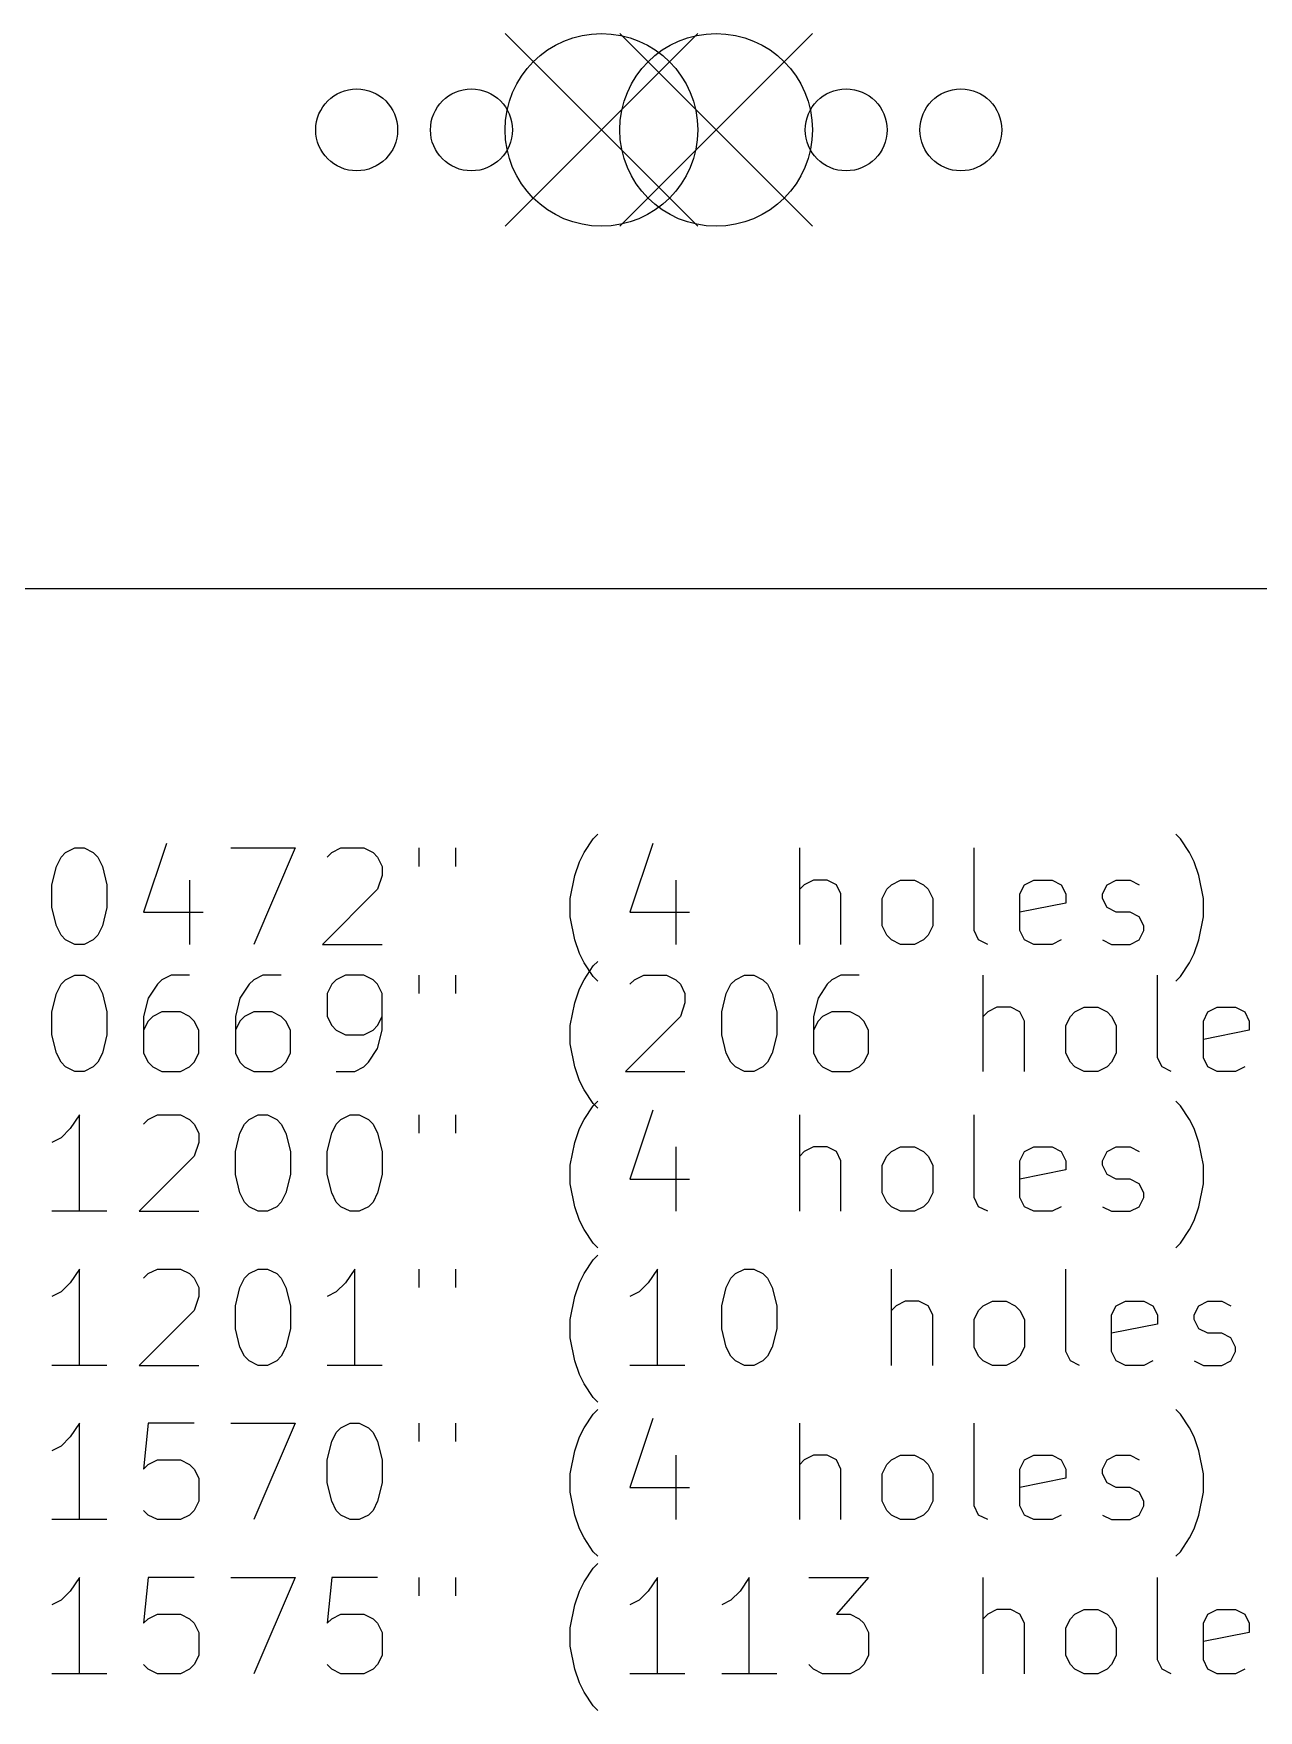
# Model space of a CAD drawing. Extents: x 35 to 385, y -225 to -55.
# Drawn here: x 61.08 to 86.51, y -225.21 to -190.41 of the extents above; entities that cross this region are included whole.
import ezdxf

# ---------------------------------------------------------------- set-up
doc = ezdxf.new("R2010")
doc.units = 0
doc.layers.add('BLACK', color=7, linetype='CONTINUOUS')

msp = doc.modelspace()

# ---------------------------------------------------------------- linework, layer by layer
at = {"layer": 'BLACK', "linetype": 'CONTINUOUS'}
for p, q in [((70.8662, -190.405), (74.8662, -194.405)), ((74.8662, -190.405), (70.8662, -194.405)), ((73.2475, -190.405), (77.2475, -194.405)), ((77.2475, -190.405), (73.2475, -194.405)), ((381.506, -201.93), (40.4576, -201.93)), ((72.6963, -207.119), (72.7915, -207.024)), ((84.8868, -207.119), (84.7915, -207.024)), ((61.6487, -207.5), (61.7439, -207.405)), ((61.7439, -207.405), (61.9344, -207.31)), ((61.9344, -207.31), (62.1249, -207.31)), ((62.1249, -207.31), (62.3154, -207.405)), ((62.3154, -207.405), (62.4106, -207.5)), ((63.8392, -207.215), (63.363, -208.643)), ((65.1725, -207.31), (66.5058, -207.31)), ((66.5058, -207.31), (65.6487, -209.31)), ((67.1725, -207.5), (67.2677, -207.405)), ((67.2677, -207.405), (67.4582, -207.31)), ((67.4582, -207.31), (67.9344, -207.31)), ((67.9344, -207.31), (68.1249, -207.405)), ((68.1249, -207.405), (68.2201, -207.5)), ((69.0773, -207.31), (69.0773, -207.691)), ((69.8392, -207.31), (69.8392, -207.691)), ((72.4106, -207.595), (72.5058, -207.405)), ((72.5058, -207.405), (72.6963, -207.119)), ((73.9344, -207.215), (73.4582, -208.643)), ((76.982, -209.31), (76.982, -207.31)), ((80.6011, -209.024), (80.6011, -207.31)), ((85.0773, -207.405), (84.8868, -207.119)), ((85.1725, -207.595), (85.0773, -207.405)), ((61.4582, -208.072), (61.5535, -207.691)), ((61.5535, -207.691), (61.6487, -207.5)), ((62.4106, -207.5), (62.5058, -207.691)), ((62.5058, -207.691), (62.6011, -208.072)), ((68.2201, -207.5), (68.3154, -207.691)), ((68.3154, -207.691), (68.3154, -207.881)), ((72.3154, -207.881), (72.4106, -207.595)), ((85.2677, -207.881), (85.1725, -207.595)), ((61.4582, -208.548), (61.4582, -208.072)), ((62.6011, -208.072), (62.6011, -208.548)), ((64.3154, -207.976), (64.3154, -209.31)), ((68.3154, -207.881), (68.2201, -208.167)), ((72.2201, -208.357), (72.3154, -207.881)), ((74.4106, -207.976), (74.4106, -209.31)), ((77.0773, -208.072), (76.982, -208.167)), ((77.2677, -207.976), (77.0773, -208.072)), ((77.5535, -207.976), (77.2677, -207.976)), ((77.7439, -208.072), (77.5535, -207.976)), ((77.8392, -208.262), (77.7439, -208.072)), ((78.7915, -208.167), (78.8868, -208.072)), ((78.8868, -208.072), (79.0773, -207.976)), ((79.0773, -207.976), (79.363, -207.976)), ((79.363, -207.976), (79.5535, -208.072)), ((79.5535, -208.072), (79.6487, -208.167)), ((81.5535, -208.262), (81.6487, -208.072)), ((81.6487, -208.072), (81.8392, -207.976)), ((81.8392, -207.976), (82.2201, -207.976)), ((82.2201, -207.976), (82.4106, -208.072)), ((82.4106, -208.072), (82.5058, -208.262)), ((83.2677, -208.262), (83.363, -208.072)), ((83.363, -208.072), (83.5535, -207.976)), ((83.5535, -207.976), (83.8392, -207.976)), ((83.8392, -207.976), (84.0296, -208.072)), ((85.363, -208.357), (85.2677, -207.881)), ((68.2201, -208.167), (67.0773, -209.31)), ((72.2201, -208.738), (72.2201, -208.357)), ((77.8392, -209.31), (77.8392, -208.262)), ((78.6963, -208.357), (78.7915, -208.167)), ((78.6963, -208.929), (78.6963, -208.357)), ((79.6487, -208.167), (79.7439, -208.357)), ((79.7439, -208.357), (79.7439, -208.929)), ((81.5535, -209.024), (81.5535, -208.262)), ((82.5058, -208.453), (81.5535, -208.643)), ((82.5058, -208.262), (82.5058, -208.453)), ((83.2677, -208.357), (83.2677, -208.262)), ((83.363, -208.548), (83.2677, -208.357)), ((85.363, -208.738), (85.363, -208.357)), ((61.5535, -208.929), (61.4582, -208.548)), ((62.6011, -208.548), (62.5058, -208.929)), ((63.363, -208.643), (64.6011, -208.643)), ((72.3154, -209.215), (72.2201, -208.738)), ((73.4582, -208.643), (74.6963, -208.643)), ((83.5535, -208.643), (83.363, -208.548)), ((83.8392, -208.643), (83.5535, -208.643)), ((84.0296, -208.738), (83.8392, -208.643)), ((84.1249, -208.929), (84.0296, -208.738)), ((85.2677, -209.215), (85.363, -208.738)), ((61.6487, -209.119), (61.5535, -208.929)), ((61.7439, -209.215), (61.6487, -209.119)), ((62.4106, -209.119), (62.3154, -209.215)), ((62.5058, -208.929), (62.4106, -209.119)), ((78.7915, -209.119), (78.6963, -208.929)), ((78.8868, -209.215), (78.7915, -209.119)), ((79.6487, -209.119), (79.5535, -209.215)), ((79.7439, -208.929), (79.6487, -209.119)), ((80.6963, -209.215), (80.6011, -209.024)), ((81.6487, -209.215), (81.5535, -209.024)), ((84.0296, -209.215), (84.1249, -209.024)), ((84.1249, -209.024), (84.1249, -208.929)), ((61.9344, -209.31), (61.7439, -209.215)), ((62.1249, -209.31), (61.9344, -209.31)), ((62.3154, -209.215), (62.1249, -209.31)), ((67.0773, -209.31), (68.3154, -209.31)), ((72.4106, -209.5), (72.3154, -209.215)), ((72.5058, -209.691), (72.4106, -209.5)), ((79.0773, -209.31), (78.8868, -209.215)), ((79.363, -209.31), (79.0773, -209.31)), ((79.5535, -209.215), (79.363, -209.31)), ((80.8868, -209.31), (80.6963, -209.215)), ((81.8392, -209.31), (81.6487, -209.215)), ((82.2201, -209.31), (81.8392, -209.31)), ((82.4106, -209.215), (82.2201, -209.31)), ((83.2677, -209.215), (83.4582, -209.31)), ((83.4582, -209.31), (83.8392, -209.31)), ((83.8392, -209.31), (84.0296, -209.215)), ((85.0773, -209.691), (85.1725, -209.5)), ((85.1725, -209.5), (85.2677, -209.215)), ((72.6963, -209.976), (72.5058, -209.691)), ((72.5058, -210.045), (72.6963, -209.759)), ((72.6963, -209.759), (72.7915, -209.664)), ((84.8868, -209.976), (85.0773, -209.691)), ((61.5535, -210.331), (61.6487, -210.14)), ((61.6487, -210.14), (61.7439, -210.045)), ((61.7439, -210.045), (61.9344, -209.95)), ((61.9344, -209.95), (62.1249, -209.95)), ((62.1249, -209.95), (62.3154, -210.045)), ((62.3154, -210.045), (62.4106, -210.14)), ((62.4106, -210.14), (62.5058, -210.331)), ((63.6487, -210.14), (63.4582, -210.426)), ((63.7439, -210.045), (63.6487, -210.14)), ((63.9344, -209.95), (63.7439, -210.045)), ((64.3154, -209.95), (63.9344, -209.95)), ((65.5535, -210.14), (65.363, -210.426)), ((65.6487, -210.045), (65.5535, -210.14)), ((65.8392, -209.95), (65.6487, -210.045)), ((66.2201, -209.95), (65.8392, -209.95)), ((67.2677, -210.14), (67.1725, -210.331)), ((67.363, -210.045), (67.2677, -210.14)), ((67.5535, -209.95), (67.363, -210.045)), ((67.9344, -209.95), (67.5535, -209.95)), ((68.1249, -210.045), (67.9344, -209.95)), ((68.2201, -210.14), (68.1249, -210.045)), ((68.3154, -210.331), (68.2201, -210.14)), ((69.0773, -209.95), (69.0773, -210.331)), ((69.8392, -209.95), (69.8392, -210.331)), ((72.4106, -210.235), (72.5058, -210.045)), ((72.7915, -210.072), (72.6963, -209.976)), ((73.4582, -210.14), (73.5535, -210.045)), ((73.5535, -210.045), (73.7439, -209.95)), ((73.7439, -209.95), (74.2201, -209.95)), ((74.2201, -209.95), (74.4106, -210.045)), ((74.4106, -210.045), (74.5058, -210.14)), ((74.5058, -210.14), (74.6011, -210.331)), ((75.4582, -210.331), (75.5535, -210.14)), ((75.5535, -210.14), (75.6487, -210.045)), ((75.6487, -210.045), (75.8392, -209.95)), ((75.8392, -209.95), (76.0296, -209.95)), ((76.0296, -209.95), (76.2201, -210.045)), ((76.2201, -210.045), (76.3154, -210.14)), ((76.3154, -210.14), (76.4106, -210.331)), ((77.5535, -210.14), (77.363, -210.426)), ((77.6487, -210.045), (77.5535, -210.14)), ((77.8392, -209.95), (77.6487, -210.045)), ((78.2201, -209.95), (77.8392, -209.95)), ((80.7915, -211.95), (80.7915, -209.95)), ((84.4106, -211.664), (84.4106, -209.95)), ((84.7915, -210.072), (84.8868, -209.976)), ((61.4582, -210.712), (61.5535, -210.331)), ((62.5058, -210.331), (62.6011, -210.712)), ((63.4582, -210.426), (63.363, -210.807)), ((65.363, -210.426), (65.2677, -210.807)), ((67.1725, -210.331), (67.1725, -210.807)), ((68.3154, -211.093), (68.3154, -210.331)), ((72.2201, -210.997), (72.3154, -210.521)), ((72.3154, -210.521), (72.4106, -210.235)), ((74.6011, -210.521), (74.5058, -210.807)), ((74.6011, -210.331), (74.6011, -210.521)), ((75.363, -210.712), (75.4582, -210.331)), ((76.4106, -210.331), (76.5058, -210.712)), ((77.363, -210.426), (77.2677, -210.807)), ((61.4582, -211.188), (61.4582, -210.712)), ((62.6011, -210.712), (62.6011, -211.188)), ((63.363, -210.807), (63.363, -211.569)), ((63.4582, -210.902), (63.363, -211.093)), ((63.5535, -210.807), (63.4582, -210.902)), ((63.7439, -210.712), (63.5535, -210.807)), ((64.1249, -210.712), (63.7439, -210.712)), ((64.3154, -210.807), (64.1249, -210.712)), ((64.4106, -210.902), (64.3154, -210.807)), ((64.5058, -211.093), (64.4106, -210.902)), ((65.2677, -210.807), (65.2677, -211.569)), ((65.363, -210.902), (65.2677, -211.093)), ((65.4582, -210.807), (65.363, -210.902)), ((65.6487, -210.712), (65.4582, -210.807)), ((66.0296, -210.712), (65.6487, -210.712)), ((66.2201, -210.807), (66.0296, -210.712)), ((66.3154, -210.902), (66.2201, -210.807)), ((66.4106, -211.093), (66.3154, -210.902)), ((67.1725, -210.807), (67.2677, -210.997)), ((68.2201, -210.997), (68.3154, -210.807)), ((74.5058, -210.807), (73.363, -211.95)), ((75.363, -211.188), (75.363, -210.712)), ((76.5058, -210.712), (76.5058, -211.188)), ((77.2677, -210.807), (77.2677, -211.569)), ((77.363, -210.902), (77.2677, -211.093)), ((77.4582, -210.807), (77.363, -210.902)), ((77.6487, -210.712), (77.4582, -210.807)), ((78.0296, -210.712), (77.6487, -210.712)), ((78.2201, -210.807), (78.0296, -210.712)), ((78.3154, -210.902), (78.2201, -210.807)), ((78.4106, -211.093), (78.3154, -210.902)), ((80.8868, -210.712), (80.7915, -210.807)), ((81.0773, -210.616), (80.8868, -210.712)), ((81.363, -210.616), (81.0773, -210.616)), ((81.5535, -210.712), (81.363, -210.616)), ((81.6487, -210.902), (81.5535, -210.712)), ((81.6487, -211.95), (81.6487, -210.902)), ((82.5058, -210.997), (82.6011, -210.807)), ((82.6011, -210.807), (82.6963, -210.712)), ((82.6963, -210.712), (82.8868, -210.616)), ((82.8868, -210.616), (83.1725, -210.616)), ((83.1725, -210.616), (83.363, -210.712)), ((83.363, -210.712), (83.4582, -210.807)), ((83.4582, -210.807), (83.5535, -210.997)), ((85.363, -210.902), (85.4582, -210.712)), ((85.363, -211.664), (85.363, -210.902)), ((85.4582, -210.712), (85.6487, -210.616)), ((85.6487, -210.616), (86.0296, -210.616)), ((86.0296, -210.616), (86.2201, -210.712)), ((86.2201, -210.712), (86.3154, -210.902)), ((86.3154, -210.902), (86.3154, -211.093)), ((61.5535, -211.569), (61.4582, -211.188)), ((62.6011, -211.188), (62.5058, -211.569)), ((64.5058, -211.569), (64.5058, -211.093)), ((66.4106, -211.569), (66.4106, -211.093)), ((67.2677, -210.997), (67.363, -211.093)), ((67.363, -211.093), (67.5535, -211.188)), ((67.5535, -211.188), (67.9344, -211.188)), ((67.9344, -211.188), (68.1249, -211.093)), ((68.1249, -211.093), (68.2201, -210.997)), ((68.2201, -211.474), (68.3154, -211.093)), ((72.2201, -211.378), (72.2201, -210.997)), ((75.4582, -211.569), (75.363, -211.188)), ((76.5058, -211.188), (76.4106, -211.569)), ((78.4106, -211.569), (78.4106, -211.093)), ((82.5058, -211.569), (82.5058, -210.997)), ((83.5535, -210.997), (83.5535, -211.569)), ((86.3154, -211.093), (85.363, -211.283)), ((61.6487, -211.759), (61.5535, -211.569)), ((62.5058, -211.569), (62.4106, -211.759)), ((63.363, -211.569), (63.4582, -211.759)), ((64.4106, -211.759), (64.5058, -211.569)), ((65.2677, -211.569), (65.363, -211.759)), ((66.3154, -211.759), (66.4106, -211.569)), ((68.0296, -211.759), (68.2201, -211.474)), ((72.3154, -211.855), (72.2201, -211.378)), ((75.5535, -211.759), (75.4582, -211.569)), ((76.4106, -211.569), (76.3154, -211.759)), ((77.2677, -211.569), (77.363, -211.759)), ((78.3154, -211.759), (78.4106, -211.569)), ((82.6011, -211.759), (82.5058, -211.569)), ((83.5535, -211.569), (83.4582, -211.759)), ((61.7439, -211.855), (61.6487, -211.759)), ((61.9344, -211.95), (61.7439, -211.855)), ((62.1249, -211.95), (61.9344, -211.95)), ((62.3154, -211.855), (62.1249, -211.95)), ((62.4106, -211.759), (62.3154, -211.855)), ((63.4582, -211.759), (63.5535, -211.855)), ((63.5535, -211.855), (63.7439, -211.95)), ((63.7439, -211.95), (64.1249, -211.95)), ((64.1249, -211.95), (64.3154, -211.855)), ((64.3154, -211.855), (64.4106, -211.759)), ((65.363, -211.759), (65.4582, -211.855)), ((65.4582, -211.855), (65.6487, -211.95)), ((65.6487, -211.95), (66.0296, -211.95)), ((66.0296, -211.95), (66.2201, -211.855)), ((66.2201, -211.855), (66.3154, -211.759)), ((67.363, -211.95), (67.7439, -211.95)), ((67.7439, -211.95), (67.9344, -211.855)), ((67.9344, -211.855), (68.0296, -211.759)), ((72.4106, -212.14), (72.3154, -211.855)), ((73.363, -211.95), (74.6011, -211.95)), ((75.6487, -211.855), (75.5535, -211.759)), ((75.8392, -211.95), (75.6487, -211.855)), ((76.0296, -211.95), (75.8392, -211.95)), ((76.2201, -211.855), (76.0296, -211.95)), ((76.3154, -211.759), (76.2201, -211.855)), ((77.363, -211.759), (77.4582, -211.855)), ((77.4582, -211.855), (77.6487, -211.95)), ((77.6487, -211.95), (78.0296, -211.95)), ((78.0296, -211.95), (78.2201, -211.855)), ((78.2201, -211.855), (78.3154, -211.759)), ((82.6963, -211.855), (82.6011, -211.759)), ((82.8868, -211.95), (82.6963, -211.855)), ((83.1725, -211.95), (82.8868, -211.95)), ((83.363, -211.855), (83.1725, -211.95)), ((83.4582, -211.759), (83.363, -211.855)), ((84.5058, -211.855), (84.4106, -211.664)), ((84.6963, -211.95), (84.5058, -211.855)), ((85.4582, -211.855), (85.363, -211.664)), ((85.6487, -211.95), (85.4582, -211.855)), ((86.0296, -211.95), (85.6487, -211.95)), ((86.2201, -211.855), (86.0296, -211.95)), ((72.5058, -212.331), (72.4106, -212.14)), ((72.6963, -212.616), (72.5058, -212.331)), ((72.5058, -212.945), (72.6963, -212.659)), ((72.6963, -212.659), (72.7915, -212.564)), ((72.7915, -212.712), (72.6963, -212.616)), ((84.8868, -212.659), (84.7915, -212.564)), ((85.0773, -212.945), (84.8868, -212.659)), ((62.0296, -212.85), (61.8392, -213.135)), ((62.0296, -214.85), (62.0296, -212.85)), ((63.363, -213.04), (63.4582, -212.945)), ((63.4582, -212.945), (63.6487, -212.85)), ((63.6487, -212.85), (64.1249, -212.85)), ((64.1249, -212.85), (64.3154, -212.945)), ((64.3154, -212.945), (64.4106, -213.04)), ((65.4582, -213.04), (65.5535, -212.945)), ((65.5535, -212.945), (65.7439, -212.85)), ((65.7439, -212.85), (65.9344, -212.85)), ((65.9344, -212.85), (66.1249, -212.945)), ((66.1249, -212.945), (66.2201, -213.04)), ((67.363, -213.04), (67.4582, -212.945)), ((67.4582, -212.945), (67.6487, -212.85)), ((67.6487, -212.85), (67.8392, -212.85)), ((67.8392, -212.85), (68.0296, -212.945)), ((68.0296, -212.945), (68.1249, -213.04)), ((69.0773, -212.85), (69.0773, -213.231)), ((69.8392, -212.85), (69.8392, -213.231)), ((72.4106, -213.135), (72.5058, -212.945)), ((73.9344, -212.755), (73.4582, -214.183)), ((76.982, -214.85), (76.982, -212.85)), ((80.6011, -214.564), (80.6011, -212.85)), ((85.1725, -213.135), (85.0773, -212.945)), ((61.6487, -213.326), (61.4582, -213.421)), ((61.8392, -213.135), (61.6487, -213.326)), ((64.4106, -213.04), (64.5058, -213.231)), ((64.5058, -213.231), (64.5058, -213.421)), ((65.2677, -213.612), (65.363, -213.231)), ((65.363, -213.231), (65.4582, -213.04)), ((66.2201, -213.04), (66.3154, -213.231)), ((66.3154, -213.231), (66.4106, -213.612)), ((67.1725, -213.612), (67.2677, -213.231)), ((67.2677, -213.231), (67.363, -213.04)), ((68.1249, -213.04), (68.2201, -213.231)), ((68.2201, -213.231), (68.3154, -213.612)), ((72.3154, -213.421), (72.4106, -213.135)), ((85.2677, -213.421), (85.1725, -213.135)), ((64.4106, -213.707), (63.2677, -214.85)), ((64.5058, -213.421), (64.4106, -213.707)), ((65.2677, -214.088), (65.2677, -213.612)), ((66.4106, -213.612), (66.4106, -214.088)), ((67.1725, -214.088), (67.1725, -213.612)), ((68.3154, -213.612), (68.3154, -214.088)), ((72.2201, -213.897), (72.3154, -213.421)), ((74.4106, -213.516), (74.4106, -214.85)), ((77.0773, -213.612), (76.982, -213.707)), ((77.2677, -213.516), (77.0773, -213.612)), ((77.5535, -213.516), (77.2677, -213.516)), ((77.7439, -213.612), (77.5535, -213.516)), ((77.8392, -213.802), (77.7439, -213.612)), ((78.6963, -213.897), (78.7915, -213.707)), ((78.7915, -213.707), (78.8868, -213.612)), ((78.8868, -213.612), (79.0773, -213.516)), ((79.0773, -213.516), (79.363, -213.516)), ((79.363, -213.516), (79.5535, -213.612)), ((79.5535, -213.612), (79.6487, -213.707)), ((79.6487, -213.707), (79.7439, -213.897)), ((81.5535, -213.802), (81.6487, -213.612)), ((81.6487, -213.612), (81.8392, -213.516)), ((81.8392, -213.516), (82.2201, -213.516)), ((82.2201, -213.516), (82.4106, -213.612)), ((82.4106, -213.612), (82.5058, -213.802)), ((83.2677, -213.802), (83.363, -213.612)), ((83.363, -213.612), (83.5535, -213.516)), ((83.5535, -213.516), (83.8392, -213.516)), ((83.8392, -213.516), (84.0296, -213.612)), ((85.363, -213.897), (85.2677, -213.421)), ((72.2201, -214.278), (72.2201, -213.897)), ((77.8392, -214.85), (77.8392, -213.802)), ((78.6963, -214.469), (78.6963, -213.897)), ((79.7439, -213.897), (79.7439, -214.469)), ((81.5535, -214.564), (81.5535, -213.802)), ((82.5058, -213.993), (81.5535, -214.183)), ((82.5058, -213.802), (82.5058, -213.993)), ((83.2677, -213.897), (83.2677, -213.802)), ((83.363, -214.088), (83.2677, -213.897)), ((85.363, -214.278), (85.363, -213.897)), ((65.363, -214.469), (65.2677, -214.088)), ((66.4106, -214.088), (66.3154, -214.469)), ((67.2677, -214.469), (67.1725, -214.088)), ((68.3154, -214.088), (68.2201, -214.469)), ((72.3154, -214.755), (72.2201, -214.278)), ((73.4582, -214.183), (74.6963, -214.183)), ((83.5535, -214.183), (83.363, -214.088)), ((83.8392, -214.183), (83.5535, -214.183)), ((84.0296, -214.278), (83.8392, -214.183)), ((84.1249, -214.469), (84.0296, -214.278)), ((85.2677, -214.755), (85.363, -214.278)), ((65.4582, -214.659), (65.363, -214.469)), ((65.5535, -214.755), (65.4582, -214.659)), ((65.7439, -214.85), (65.5535, -214.755)), ((66.1249, -214.755), (65.9344, -214.85)), ((66.2201, -214.659), (66.1249, -214.755)), ((66.3154, -214.469), (66.2201, -214.659)), ((67.363, -214.659), (67.2677, -214.469)), ((67.4582, -214.755), (67.363, -214.659)), ((67.6487, -214.85), (67.4582, -214.755)), ((68.0296, -214.755), (67.8392, -214.85)), ((68.1249, -214.659), (68.0296, -214.755)), ((68.2201, -214.469), (68.1249, -214.659)), ((72.4106, -215.04), (72.3154, -214.755)), ((78.7915, -214.659), (78.6963, -214.469)), ((78.8868, -214.755), (78.7915, -214.659)), ((79.0773, -214.85), (78.8868, -214.755)), ((79.5535, -214.755), (79.363, -214.85)), ((79.6487, -214.659), (79.5535, -214.755)), ((79.7439, -214.469), (79.6487, -214.659)), ((80.6963, -214.755), (80.6011, -214.564)), ((80.8868, -214.85), (80.6963, -214.755)), ((81.6487, -214.755), (81.5535, -214.564)), ((81.8392, -214.85), (81.6487, -214.755)), ((82.4106, -214.755), (82.2201, -214.85)), ((83.2677, -214.755), (83.4582, -214.85)), ((83.8392, -214.85), (84.0296, -214.755)), ((84.0296, -214.755), (84.1249, -214.564)), ((84.1249, -214.564), (84.1249, -214.469)), ((85.1725, -215.04), (85.2677, -214.755)), ((62.6011, -214.85), (61.4582, -214.85)), ((63.2677, -214.85), (64.5058, -214.85)), ((65.9344, -214.85), (65.7439, -214.85)), ((67.8392, -214.85), (67.6487, -214.85)), ((72.5058, -215.231), (72.4106, -215.04)), ((79.363, -214.85), (79.0773, -214.85)), ((82.2201, -214.85), (81.8392, -214.85)), ((83.4582, -214.85), (83.8392, -214.85)), ((85.0773, -215.231), (85.1725, -215.04)), ((72.6963, -215.516), (72.5058, -215.231)), ((84.8868, -215.516), (85.0773, -215.231)), ((72.7915, -215.612), (72.6963, -215.516)), ((72.6963, -215.859), (72.7915, -215.764)), ((84.7915, -215.612), (84.8868, -215.516)), ((62.0296, -216.05), (61.8392, -216.335)), ((62.0296, -218.05), (62.0296, -216.05)), ((63.363, -216.24), (63.4582, -216.145)), ((63.4582, -216.145), (63.6487, -216.05)), ((63.6487, -216.05), (64.1249, -216.05)), ((64.1249, -216.05), (64.3154, -216.145)), ((64.3154, -216.145), (64.4106, -216.24)), ((65.4582, -216.24), (65.5535, -216.145)), ((65.5535, -216.145), (65.7439, -216.05)), ((65.7439, -216.05), (65.9344, -216.05)), ((65.9344, -216.05), (66.1249, -216.145)), ((66.1249, -216.145), (66.2201, -216.24)), ((67.7439, -216.05), (67.5535, -216.335)), ((67.7439, -218.05), (67.7439, -216.05)), ((69.0773, -216.05), (69.0773, -216.431)), ((69.8392, -216.05), (69.8392, -216.431)), ((72.4106, -216.335), (72.5058, -216.145)), ((72.5058, -216.145), (72.6963, -215.859)), ((74.0296, -216.05), (73.8392, -216.335)), ((74.0296, -218.05), (74.0296, -216.05)), ((75.5535, -216.24), (75.6487, -216.145)), ((75.6487, -216.145), (75.8392, -216.05)), ((75.8392, -216.05), (76.0296, -216.05)), ((76.0296, -216.05), (76.2201, -216.145)), ((76.2201, -216.145), (76.3154, -216.24)), ((78.8868, -218.05), (78.8868, -216.05)), ((82.5058, -217.764), (82.5058, -216.05)), ((61.8392, -216.335), (61.6487, -216.526)), ((64.4106, -216.24), (64.5058, -216.431)), ((64.5058, -216.431), (64.5058, -216.621)), ((65.2677, -216.812), (65.363, -216.431)), ((65.363, -216.431), (65.4582, -216.24)), ((66.2201, -216.24), (66.3154, -216.431)), ((66.3154, -216.431), (66.4106, -216.812)), ((67.5535, -216.335), (67.363, -216.526)), ((72.3154, -216.621), (72.4106, -216.335)), ((73.8392, -216.335), (73.6487, -216.526)), ((75.363, -216.812), (75.4582, -216.431)), ((75.4582, -216.431), (75.5535, -216.24)), ((76.3154, -216.24), (76.4106, -216.431)), ((76.4106, -216.431), (76.5058, -216.812)), ((61.6487, -216.526), (61.4582, -216.621)), ((64.5058, -216.621), (64.4106, -216.907)), ((65.2677, -217.288), (65.2677, -216.812)), ((66.4106, -216.812), (66.4106, -217.288)), ((67.363, -216.526), (67.1725, -216.621)), ((72.2201, -217.097), (72.3154, -216.621)), ((73.6487, -216.526), (73.4582, -216.621)), ((75.363, -217.288), (75.363, -216.812)), ((76.5058, -216.812), (76.5058, -217.288)), ((78.982, -216.812), (78.8868, -216.907)), ((79.1725, -216.716), (78.982, -216.812)), ((79.4582, -216.716), (79.1725, -216.716)), ((79.6487, -216.812), (79.4582, -216.716)), ((79.7439, -217.002), (79.6487, -216.812)), ((80.6963, -216.907), (80.7915, -216.812)), ((80.7915, -216.812), (80.982, -216.716)), ((80.982, -216.716), (81.2677, -216.716)), ((81.2677, -216.716), (81.4582, -216.812)), ((81.4582, -216.812), (81.5535, -216.907)), ((83.4582, -217.002), (83.5535, -216.812)), ((83.5535, -216.812), (83.7439, -216.716)), ((83.7439, -216.716), (84.1249, -216.716)), ((84.1249, -216.716), (84.3154, -216.812)), ((84.3154, -216.812), (84.4106, -217.002)), ((85.1725, -217.002), (85.2677, -216.812)), ((85.2677, -216.812), (85.4582, -216.716)), ((85.4582, -216.716), (85.7439, -216.716)), ((85.7439, -216.716), (85.9344, -216.812)), ((64.4106, -216.907), (63.2677, -218.05)), ((72.2201, -217.478), (72.2201, -217.097)), ((79.7439, -218.05), (79.7439, -217.002)), ((80.6011, -217.097), (80.6963, -216.907)), ((80.6011, -217.669), (80.6011, -217.097)), ((81.5535, -216.907), (81.6487, -217.097)), ((81.6487, -217.097), (81.6487, -217.669)), ((83.4582, -217.764), (83.4582, -217.002)), ((84.4106, -217.193), (83.4582, -217.383)), ((84.4106, -217.002), (84.4106, -217.193)), ((85.1725, -217.097), (85.1725, -217.002)), ((85.2677, -217.288), (85.1725, -217.097)), ((65.363, -217.669), (65.2677, -217.288)), ((66.4106, -217.288), (66.3154, -217.669)), ((72.3154, -217.955), (72.2201, -217.478)), ((75.4582, -217.669), (75.363, -217.288)), ((76.5058, -217.288), (76.4106, -217.669)), ((85.4582, -217.383), (85.2677, -217.288)), ((85.7439, -217.383), (85.4582, -217.383)), ((85.9344, -217.478), (85.7439, -217.383)), ((86.0296, -217.669), (85.9344, -217.478)), ((65.4582, -217.859), (65.363, -217.669)), ((65.5535, -217.955), (65.4582, -217.859)), ((66.2201, -217.859), (66.1249, -217.955)), ((66.3154, -217.669), (66.2201, -217.859)), ((75.5535, -217.859), (75.4582, -217.669)), ((75.6487, -217.955), (75.5535, -217.859)), ((76.3154, -217.859), (76.2201, -217.955)), ((76.4106, -217.669), (76.3154, -217.859)), ((80.6963, -217.859), (80.6011, -217.669)), ((80.7915, -217.955), (80.6963, -217.859)), ((81.5535, -217.859), (81.4582, -217.955)), ((81.6487, -217.669), (81.5535, -217.859)), ((82.6011, -217.955), (82.5058, -217.764)), ((83.5535, -217.955), (83.4582, -217.764)), ((85.9344, -217.955), (86.0296, -217.764)), ((86.0296, -217.764), (86.0296, -217.669)), ((62.6011, -218.05), (61.4582, -218.05)), ((63.2677, -218.05), (64.5058, -218.05)), ((65.7439, -218.05), (65.5535, -217.955)), ((65.9344, -218.05), (65.7439, -218.05)), ((66.1249, -217.955), (65.9344, -218.05)), ((68.3154, -218.05), (67.1725, -218.05)), ((72.4106, -218.24), (72.3154, -217.955)), ((74.6011, -218.05), (73.4582, -218.05)), ((75.8392, -218.05), (75.6487, -217.955)), ((76.0296, -218.05), (75.8392, -218.05)), ((76.2201, -217.955), (76.0296, -218.05)), ((80.982, -218.05), (80.7915, -217.955)), ((81.2677, -218.05), (80.982, -218.05)), ((81.4582, -217.955), (81.2677, -218.05)), ((82.7915, -218.05), (82.6011, -217.955)), ((83.7439, -218.05), (83.5535, -217.955)), ((84.1249, -218.05), (83.7439, -218.05)), ((84.3154, -217.955), (84.1249, -218.05)), ((85.1725, -217.955), (85.363, -218.05)), ((85.363, -218.05), (85.7439, -218.05)), ((85.7439, -218.05), (85.9344, -217.955)), ((72.5058, -218.431), (72.4106, -218.24)), ((72.6963, -218.716), (72.5058, -218.431)), ((72.7915, -218.812), (72.6963, -218.716)), ((62.0296, -219.25), (61.8392, -219.535)), ((62.0296, -221.25), (62.0296, -219.25)), ((63.4582, -219.25), (63.363, -220.202)), ((64.4106, -219.25), (63.4582, -219.25)), ((65.1725, -219.25), (66.5058, -219.25)), ((66.5058, -219.25), (65.6487, -221.25)), ((67.4582, -219.345), (67.6487, -219.25)), ((67.6487, -219.25), (67.8392, -219.25)), ((67.8392, -219.25), (68.0296, -219.345)), ((69.0773, -219.25), (69.0773, -219.631)), ((69.8392, -219.25), (69.8392, -219.631)), ((72.5058, -219.345), (72.6963, -219.059)), ((72.6963, -219.059), (72.7915, -218.964)), ((73.9344, -219.155), (73.4582, -220.583)), ((76.982, -221.25), (76.982, -219.25)), ((80.6011, -220.964), (80.6011, -219.25)), ((84.8868, -219.059), (84.7915, -218.964)), ((85.0773, -219.345), (84.8868, -219.059)), ((61.8392, -219.535), (61.6487, -219.726)), ((67.1725, -220.012), (67.2677, -219.631)), ((67.2677, -219.631), (67.363, -219.44)), ((67.363, -219.44), (67.4582, -219.345)), ((68.0296, -219.345), (68.1249, -219.44)), ((68.1249, -219.44), (68.2201, -219.631)), ((68.2201, -219.631), (68.3154, -220.012)), ((72.3154, -219.821), (72.4106, -219.535)), ((72.4106, -219.535), (72.5058, -219.345)), ((85.1725, -219.535), (85.0773, -219.345)), ((85.2677, -219.821), (85.1725, -219.535)), ((61.6487, -219.726), (61.4582, -219.821)), ((72.2201, -220.297), (72.3154, -219.821)), ((74.4106, -219.916), (74.4106, -221.25)), ((77.2677, -219.916), (77.0773, -220.012)), ((77.5535, -219.916), (77.2677, -219.916)), ((77.7439, -220.012), (77.5535, -219.916)), ((78.8868, -220.012), (79.0773, -219.916)), ((79.0773, -219.916), (79.363, -219.916)), ((79.363, -219.916), (79.5535, -220.012)), ((81.6487, -220.012), (81.8392, -219.916)), ((81.8392, -219.916), (82.2201, -219.916)), ((82.2201, -219.916), (82.4106, -220.012)), ((83.363, -220.012), (83.5535, -219.916)), ((83.5535, -219.916), (83.8392, -219.916)), ((83.8392, -219.916), (84.0296, -220.012)), ((85.363, -220.297), (85.2677, -219.821)), ((63.363, -220.202), (63.4582, -220.107)), ((63.4582, -220.107), (63.6487, -220.012)), ((63.6487, -220.012), (64.1249, -220.012)), ((64.1249, -220.012), (64.3154, -220.107)), ((64.3154, -220.107), (64.4106, -220.202)), ((64.4106, -220.202), (64.5058, -220.393)), ((67.1725, -220.488), (67.1725, -220.012)), ((68.3154, -220.012), (68.3154, -220.488)), ((72.2201, -220.678), (72.2201, -220.297)), ((77.0773, -220.012), (76.982, -220.107)), ((77.8392, -220.202), (77.7439, -220.012)), ((77.8392, -221.25), (77.8392, -220.202)), ((78.6963, -220.297), (78.7915, -220.107)), ((78.6963, -220.869), (78.6963, -220.297)), ((78.7915, -220.107), (78.8868, -220.012)), ((79.5535, -220.012), (79.6487, -220.107)), ((79.6487, -220.107), (79.7439, -220.297)), ((79.7439, -220.297), (79.7439, -220.869)), ((81.5535, -220.202), (81.6487, -220.012)), ((81.5535, -220.964), (81.5535, -220.202)), ((82.4106, -220.012), (82.5058, -220.202)), ((82.5058, -220.202), (82.5058, -220.393)), ((83.2677, -220.202), (83.363, -220.012)), ((83.2677, -220.297), (83.2677, -220.202)), ((83.363, -220.488), (83.2677, -220.297)), ((85.363, -220.678), (85.363, -220.297)), ((64.5058, -220.393), (64.5058, -220.869)), ((67.2677, -220.869), (67.1725, -220.488)), ((68.3154, -220.488), (68.2201, -220.869)), ((73.4582, -220.583), (74.6963, -220.583)), ((82.5058, -220.393), (81.5535, -220.583)), ((83.5535, -220.583), (83.363, -220.488)), ((83.8392, -220.583), (83.5535, -220.583)), ((84.0296, -220.678), (83.8392, -220.583)), ((64.5058, -220.869), (64.4106, -221.059)), ((67.363, -221.059), (67.2677, -220.869)), ((68.2201, -220.869), (68.1249, -221.059)), ((72.3154, -221.155), (72.2201, -220.678)), ((78.7915, -221.059), (78.6963, -220.869)), ((79.7439, -220.869), (79.6487, -221.059)), ((80.6963, -221.155), (80.6011, -220.964)), ((81.6487, -221.155), (81.5535, -220.964)), ((84.1249, -220.869), (84.0296, -220.678)), ((84.0296, -221.155), (84.1249, -220.964)), ((84.1249, -220.964), (84.1249, -220.869)), ((85.2677, -221.155), (85.363, -220.678)), ((62.6011, -221.25), (61.4582, -221.25)), ((63.4582, -221.155), (63.363, -221.059)), ((63.6487, -221.25), (63.4582, -221.155)), ((64.1249, -221.25), (63.6487, -221.25)), ((64.3154, -221.155), (64.1249, -221.25)), ((64.4106, -221.059), (64.3154, -221.155)), ((67.4582, -221.155), (67.363, -221.059)), ((67.6487, -221.25), (67.4582, -221.155)), ((67.8392, -221.25), (67.6487, -221.25)), ((68.0296, -221.155), (67.8392, -221.25)), ((68.1249, -221.059), (68.0296, -221.155)), ((72.4106, -221.44), (72.3154, -221.155)), ((78.8868, -221.155), (78.7915, -221.059)), ((79.0773, -221.25), (78.8868, -221.155)), ((79.363, -221.25), (79.0773, -221.25)), ((79.5535, -221.155), (79.363, -221.25)), ((79.6487, -221.059), (79.5535, -221.155)), ((80.8868, -221.25), (80.6963, -221.155)), ((81.8392, -221.25), (81.6487, -221.155)), ((82.2201, -221.25), (81.8392, -221.25)), ((82.4106, -221.155), (82.2201, -221.25)), ((83.2677, -221.155), (83.4582, -221.25)), ((83.4582, -221.25), (83.8392, -221.25)), ((83.8392, -221.25), (84.0296, -221.155)), ((85.1725, -221.44), (85.2677, -221.155)), ((72.5058, -221.631), (72.4106, -221.44)), ((72.6963, -221.916), (72.5058, -221.631)), ((84.8868, -221.916), (85.0773, -221.631)), ((85.0773, -221.631), (85.1725, -221.44)), ((72.7915, -222.012), (72.6963, -221.916)), ((84.7915, -222.012), (84.8868, -221.916)), ((72.5058, -222.545), (72.6963, -222.259)), ((72.6963, -222.259), (72.7915, -222.164)), ((61.8392, -222.735), (61.6487, -222.926)), ((62.0296, -222.45), (61.8392, -222.735)), ((62.0296, -224.45), (62.0296, -222.45)), ((63.4582, -222.45), (63.363, -223.402)), ((64.4106, -222.45), (63.4582, -222.45)), ((65.1725, -222.45), (66.5058, -222.45)), ((66.5058, -222.45), (65.6487, -224.45)), ((67.2677, -222.45), (67.1725, -223.402)), ((68.2201, -222.45), (67.2677, -222.45)), ((69.0773, -222.45), (69.0773, -222.831)), ((69.8392, -222.45), (69.8392, -222.831)), ((72.3154, -223.021), (72.4106, -222.735)), ((72.4106, -222.735), (72.5058, -222.545)), ((73.8392, -222.735), (73.6487, -222.926)), ((74.0296, -222.45), (73.8392, -222.735)), ((74.0296, -224.45), (74.0296, -222.45)), ((75.7439, -222.735), (75.5535, -222.926)), ((75.9344, -222.45), (75.7439, -222.735)), ((75.9344, -224.45), (75.9344, -222.45)), ((77.1725, -222.45), (78.4106, -222.45)), ((78.4106, -222.45), (77.7439, -223.212)), ((80.7915, -224.45), (80.7915, -222.45)), ((84.4106, -224.164), (84.4106, -222.45)), ((61.6487, -222.926), (61.4582, -223.021)), ((72.2201, -223.497), (72.3154, -223.021)), ((73.6487, -222.926), (73.4582, -223.021)), ((75.5535, -222.926), (75.363, -223.021)), ((63.363, -223.402), (63.4582, -223.307)), ((63.4582, -223.307), (63.6487, -223.212)), ((63.6487, -223.212), (64.1249, -223.212)), ((64.1249, -223.212), (64.3154, -223.307)), ((64.3154, -223.307), (64.4106, -223.402)), ((64.4106, -223.402), (64.5058, -223.593)), ((67.1725, -223.402), (67.2677, -223.307)), ((67.2677, -223.307), (67.4582, -223.212)), ((67.4582, -223.212), (67.9344, -223.212)), ((67.9344, -223.212), (68.1249, -223.307)), ((68.1249, -223.307), (68.2201, -223.402)), ((68.2201, -223.402), (68.3154, -223.593)), ((77.7439, -223.212), (78.0296, -223.212)), ((78.0296, -223.212), (78.2201, -223.307)), ((78.2201, -223.307), (78.3154, -223.402)), ((78.3154, -223.402), (78.4106, -223.593)), ((80.8868, -223.212), (80.7915, -223.307)), ((81.0773, -223.116), (80.8868, -223.212)), ((81.363, -223.116), (81.0773, -223.116)), ((81.5535, -223.212), (81.363, -223.116)), ((81.6487, -223.402), (81.5535, -223.212)), ((81.6487, -224.45), (81.6487, -223.402)), ((82.5058, -223.497), (82.6011, -223.307)), ((82.6011, -223.307), (82.6963, -223.212)), ((82.6963, -223.212), (82.8868, -223.116)), ((82.8868, -223.116), (83.1725, -223.116)), ((83.1725, -223.116), (83.363, -223.212)), ((83.363, -223.212), (83.4582, -223.307)), ((83.4582, -223.307), (83.5535, -223.497)), ((85.363, -223.402), (85.4582, -223.212)), ((85.363, -224.164), (85.363, -223.402)), ((85.4582, -223.212), (85.6487, -223.116)), ((85.6487, -223.116), (86.0296, -223.116)), ((86.0296, -223.116), (86.2201, -223.212)), ((86.2201, -223.212), (86.3154, -223.402)), ((86.3154, -223.402), (86.3154, -223.593)), ((64.5058, -223.593), (64.5058, -224.069)), ((68.3154, -223.593), (68.3154, -224.069)), ((72.2201, -223.878), (72.2201, -223.497)), ((78.4106, -223.593), (78.4106, -224.069)), ((82.5058, -224.069), (82.5058, -223.497)), ((83.5535, -223.497), (83.5535, -224.069)), ((86.3154, -223.593), (85.363, -223.783)), ((64.5058, -224.069), (64.4106, -224.259)), ((68.3154, -224.069), (68.2201, -224.259)), ((72.3154, -224.355), (72.2201, -223.878)), ((78.4106, -224.069), (78.3154, -224.259)), ((82.6011, -224.259), (82.5058, -224.069)), ((83.5535, -224.069), (83.4582, -224.259)), ((62.6011, -224.45), (61.4582, -224.45)), ((63.4582, -224.355), (63.363, -224.259)), ((63.6487, -224.45), (63.4582, -224.355)), ((64.1249, -224.45), (63.6487, -224.45)), ((64.3154, -224.355), (64.1249, -224.45)), ((64.4106, -224.259), (64.3154, -224.355)), ((67.2677, -224.355), (67.1725, -224.259)), ((67.4582, -224.45), (67.2677, -224.355)), ((67.9344, -224.45), (67.4582, -224.45)), ((68.1249, -224.355), (67.9344, -224.45)), ((68.2201, -224.259), (68.1249, -224.355)), ((72.4106, -224.64), (72.3154, -224.355)), ((74.6011, -224.45), (73.4582, -224.45)), ((76.5058, -224.45), (75.363, -224.45)), ((77.2677, -224.355), (77.1725, -224.259)), ((77.4582, -224.45), (77.2677, -224.355)), ((78.0296, -224.45), (77.4582, -224.45)), ((78.2201, -224.355), (78.0296, -224.45)), ((78.3154, -224.259), (78.2201, -224.355)), ((82.6963, -224.355), (82.6011, -224.259)), ((82.8868, -224.45), (82.6963, -224.355)), ((83.1725, -224.45), (82.8868, -224.45)), ((83.363, -224.355), (83.1725, -224.45)), ((83.4582, -224.259), (83.363, -224.355)), ((84.5058, -224.355), (84.4106, -224.164)), ((84.6963, -224.45), (84.5058, -224.355)), ((85.4582, -224.355), (85.363, -224.164)), ((85.6487, -224.45), (85.4582, -224.355)), ((86.0296, -224.45), (85.6487, -224.45)), ((86.2201, -224.355), (86.0296, -224.45)), ((72.5058, -224.831), (72.4106, -224.64)), ((72.6963, -225.116), (72.5058, -224.831)), ((72.7915, -225.212), (72.6963, -225.116))]:
    msp.add_line(p, q, dxfattribs=at)
at = {"layer": 'BLACK'}
for centre, radius in [((72.8662, -192.405), 2), ((75.2475, -192.405), 2), ((67.7862, -192.405), 0.85), ((70.1675, -192.405), 0.85), ((77.9462, -192.405), 0.85), ((80.3275, -192.405), 0.85)]:
    msp.add_circle(centre, radius, dxfattribs=at)

doc.saveas('drawing.dxf')
